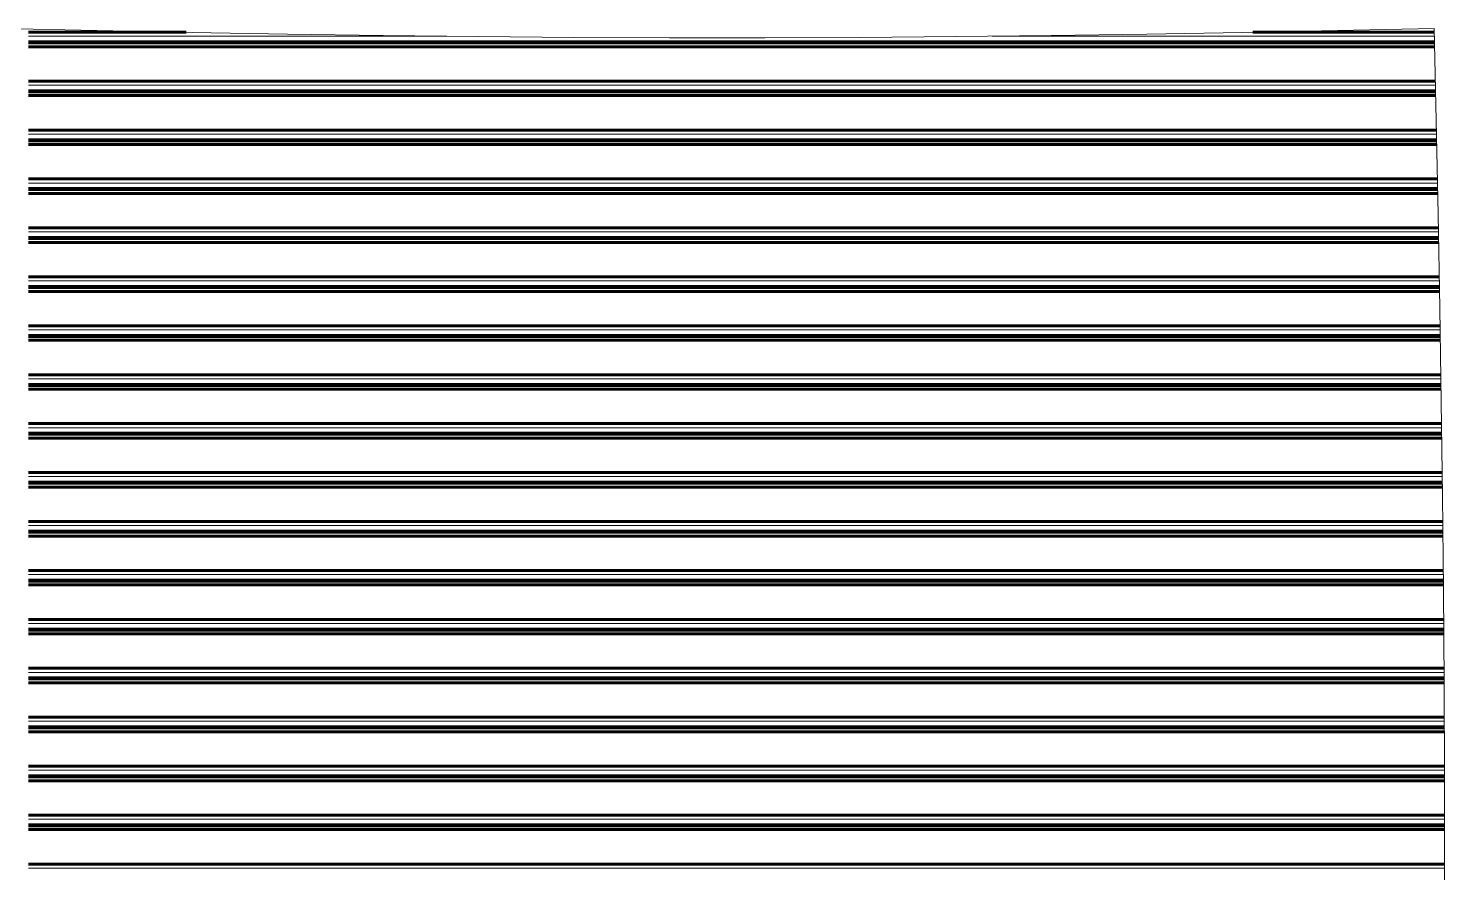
# Model space of a CAD drawing. Header units: millimetres. Extents: x 0 to 841, y 0 to 594.
# Drawn here: x 138.6 to 290.7, y 253.1 to 343.7 of the extents above; entities that cross this region are included whole.
import ezdxf

# ---------------------------------------------------------------- set-up
doc = ezdxf.new("R2010")
doc.units = ezdxf.units.MM
for name, pattern in [('K5LT_BASIC', [0]), ('K5LT_THIN', [0]), ('K5LT_THIN_INCLUDED_TO_HATCHING', [0])]:
    doc.linetypes.add(name, pattern=pattern)
doc.layers.add('Системный слой', color=7, linetype='Continuous')
doc.layers.add('Системный слой (1)', color=7, linetype='Continuous', true_color=0x909090)

# ---------------------------------------------------------------- blocks, each defined once
blk = doc.blocks.new('U26')
at = {"layer": 'Системный слой (1)', "color": 5, "linetype": 'K5LT_BASIC', "lineweight": 60, "true_color": 0x0000ff}
blk.add_line((290.65, 254.06), (138.64, 254.06), dxfattribs=at)
blk = doc.blocks.new('U27')
at = {"layer": 'Системный слой (1)', "color": 5, "linetype": 'K5LT_BASIC', "lineweight": 60, "true_color": 0x0000ff}
blk.add_line((290.65, 257.75), (138.64, 257.75), dxfattribs=at)
blk = doc.blocks.new('U28')
at = {"layer": 'Системный слой (1)', "color": 7, "linetype": 'K5LT_THIN', "lineweight": 18}
blk.add_line((290.65, 258.19), (138.64, 258.19), dxfattribs=at)
blk = doc.blocks.new('U30')
at = {"layer": 'Системный слой (1)', "color": 7, "linetype": 'K5LT_THIN', "lineweight": 18}
blk.add_line((290.65, 253.62), (138.64, 253.62), dxfattribs=at)
blk = doc.blocks.new('U33')
at = {"layer": 'Системный слой (1)', "color": 7, "linetype": 'K5LT_THIN', "lineweight": 18}
blk.add_line((290.65, 258.06), (138.64, 258.06), dxfattribs=at)
blk = doc.blocks.new('U42')
at = {"layer": 'Системный слой (1)', "color": 5, "linetype": 'K5LT_BASIC', "lineweight": 60, "true_color": 0x0000ff}
blk.add_line((290.64, 264.56), (138.64, 264.56), dxfattribs=at)
blk = doc.blocks.new('U43')
at = {"layer": 'Системный слой (1)', "color": 5, "linetype": 'K5LT_BASIC', "lineweight": 60, "true_color": 0x0000ff}
blk.add_line((290.63, 268.25), (138.64, 268.25), dxfattribs=at)
blk = doc.blocks.new('U44')
at = {"layer": 'Системный слой (1)', "color": 7, "linetype": 'K5LT_THIN', "lineweight": 18}
blk.add_line((290.62, 268.69), (138.64, 268.69), dxfattribs=at)
blk = doc.blocks.new('U45')
at = {"layer": 'Системный слой (1)', "color": 5, "linetype": 'K5LT_BASIC', "lineweight": 60, "true_color": 0x0000ff}
blk.add_line((290.65, 263.52), (138.64, 263.52), dxfattribs=at)
blk = doc.blocks.new('U46')
at = {"layer": 'Системный слой (1)', "color": 7, "linetype": 'K5LT_THIN', "lineweight": 18}
blk.add_line((290.64, 264.12), (138.64, 264.12), dxfattribs=at)
blk = doc.blocks.new('U47')
at = {"layer": 'Системный слой (1)', "color": 7, "linetype": 'K5LT_THIN', "lineweight": 18}
blk.add_line((290.65, 263.52), (138.64, 263.52), dxfattribs=at)
blk = doc.blocks.new('U48')
at = {"layer": 'Системный слой (1)', "color": 7, "linetype": 'K5LT_THIN', "lineweight": 18}
blk.add_line((290.65, 263.52), (138.64, 263.52), dxfattribs=at)
blk = doc.blocks.new('U49')
at = {"layer": 'Системный слой (1)', "color": 7, "linetype": 'K5LT_THIN', "lineweight": 18}
blk.add_line((290.63, 268.56), (138.64, 268.56), dxfattribs=at)
blk = doc.blocks.new('U50')
at = {"layer": 'Системный слой (1)', "color": 5, "linetype": 'K5LT_BASIC', "lineweight": 60, "true_color": 0x0000ff}
blk.add_line((290.59, 275.06), (138.64, 275.06), dxfattribs=at)
blk = doc.blocks.new('U51')
at = {"layer": 'Системный слой (1)', "color": 5, "linetype": 'K5LT_BASIC', "lineweight": 60, "true_color": 0x0000ff}
blk.add_line((290.56, 278.75), (138.64, 278.75), dxfattribs=at)
blk = doc.blocks.new('U52')
at = {"layer": 'Системный слой (1)', "color": 7, "linetype": 'K5LT_THIN', "lineweight": 18}
blk.add_line((290.56, 279.19), (138.64, 279.19), dxfattribs=at)
blk = doc.blocks.new('U53')
at = {"layer": 'Системный слой (1)', "color": 5, "linetype": 'K5LT_BASIC', "lineweight": 60, "true_color": 0x0000ff}
blk.add_line((290.6, 274.02), (138.64, 274.02), dxfattribs=at)
blk = doc.blocks.new('U54')
at = {"layer": 'Системный слой (1)', "color": 7, "linetype": 'K5LT_THIN', "lineweight": 18}
blk.add_line((290.6, 274.62), (138.64, 274.62), dxfattribs=at)
blk = doc.blocks.new('U55')
at = {"layer": 'Системный слой (1)', "color": 7, "linetype": 'K5LT_THIN', "lineweight": 18}
blk.add_line((290.6, 274.02), (138.64, 274.02), dxfattribs=at)
blk = doc.blocks.new('U56')
at = {"layer": 'Системный слой (1)', "color": 7, "linetype": 'K5LT_THIN', "lineweight": 18}
blk.add_line((290.6, 274.02), (138.64, 274.02), dxfattribs=at)
blk = doc.blocks.new('U57')
at = {"layer": 'Системный слой (1)', "color": 7, "linetype": 'K5LT_THIN', "lineweight": 18}
blk.add_line((290.56, 279.06), (138.64, 279.06), dxfattribs=at)
blk = doc.blocks.new('U58')
at = {"layer": 'Системный слой (1)', "color": 5, "linetype": 'K5LT_BASIC', "lineweight": 60, "true_color": 0x0000ff}
blk.add_line((289.66, 338.06), (138.64, 338.06), dxfattribs=at)
blk = doc.blocks.new('U59')
at = {"layer": 'Системный слой (1)', "color": 5, "linetype": 'K5LT_BASIC', "lineweight": 60, "true_color": 0x0000ff}
blk.add_line((289.58, 341.75), (138.64, 341.75), dxfattribs=at)
blk = doc.blocks.new('U60')
at = {"layer": 'Системный слой (1)', "color": 7, "linetype": 'K5LT_THIN', "lineweight": 18}
blk.add_line((289.57, 342.19), (138.64, 342.19), dxfattribs=at)
blk = doc.blocks.new('U61')
at = {"layer": 'Системный слой (1)', "color": 5, "linetype": 'K5LT_BASIC', "lineweight": 60, "true_color": 0x0000ff}
blk.add_line((289.68, 337.02), (138.64, 337.02), dxfattribs=at)
blk = doc.blocks.new('U62')
at = {"layer": 'Системный слой (1)', "color": 7, "linetype": 'K5LT_THIN', "lineweight": 18}
blk.add_line((289.67, 337.62), (138.64, 337.62), dxfattribs=at)
blk = doc.blocks.new('U63')
at = {"layer": 'Системный слой (1)', "color": 7, "linetype": 'K5LT_THIN', "lineweight": 18}
blk.add_line((289.68, 337.02), (138.64, 337.02), dxfattribs=at)
blk = doc.blocks.new('U64')
at = {"layer": 'Системный слой (1)', "color": 7, "linetype": 'K5LT_THIN', "lineweight": 18}
blk.add_line((289.68, 337.02), (138.64, 337.02), dxfattribs=at)
blk = doc.blocks.new('U65')
at = {"layer": 'Системный слой (1)', "color": 7, "linetype": 'K5LT_THIN', "lineweight": 18}
blk.add_line((289.58, 342.06), (138.64, 342.06), dxfattribs=at)
blk = doc.blocks.new('U166')
at = {"layer": 'Системный слой (1)', "color": 5, "linetype": 'K5LT_BASIC', "lineweight": 60, "true_color": 0x0000ff}
blk.add_line((290.45, 290.81), (138.64, 290.81), dxfattribs=at)
blk = doc.blocks.new('U167')
at = {"layer": 'Системный слой (1)', "color": 5, "linetype": 'K5LT_BASIC', "lineweight": 60, "true_color": 0x0000ff}
blk.add_line((290.41, 294.5), (138.64, 294.5), dxfattribs=at)
blk = doc.blocks.new('U168')
at = {"layer": 'Системный слой (1)', "color": 7, "linetype": 'K5LT_THIN', "lineweight": 18}
blk.add_line((290.4, 294.94), (138.64, 294.94), dxfattribs=at)
blk = doc.blocks.new('U169')
at = {"layer": 'Системный слой (1)', "color": 5, "linetype": 'K5LT_BASIC', "lineweight": 60, "true_color": 0x0000ff}
blk.add_line((290.46, 289.77), (138.64, 289.77), dxfattribs=at)
blk = doc.blocks.new('U170')
at = {"layer": 'Системный слой (1)', "color": 7, "linetype": 'K5LT_THIN', "lineweight": 18}
blk.add_line((290.46, 290.37), (138.64, 290.37), dxfattribs=at)
blk = doc.blocks.new('U171')
at = {"layer": 'Системный слой (1)', "color": 7, "linetype": 'K5LT_THIN', "lineweight": 18}
blk.add_line((290.46, 289.77), (138.64, 289.77), dxfattribs=at)
blk = doc.blocks.new('U172')
at = {"layer": 'Системный слой (1)', "color": 7, "linetype": 'K5LT_THIN', "lineweight": 18}
blk.add_line((290.46, 289.77), (138.64, 289.77), dxfattribs=at)
blk = doc.blocks.new('U173')
at = {"layer": 'Системный слой (1)', "color": 7, "linetype": 'K5LT_THIN', "lineweight": 18}
blk.add_line((290.4, 294.81), (138.64, 294.81), dxfattribs=at)
blk = doc.blocks.new('U174')
at = {"layer": 'Системный слой (1)', "color": 5, "linetype": 'K5LT_BASIC', "lineweight": 60, "true_color": 0x0000ff}
for p, q in [((155.57, 343.31), (138.64, 343.31)), ((289.55, 343.31), (270.08, 343.31))]:
    blk.add_line(p, q, dxfattribs=at)
blk = doc.blocks.new('U175')
at = {"layer": 'Системный слой (1)', "color": 5, "linetype": 'K5LT_BASIC', "lineweight": 60, "true_color": 0x0000ff}
blk.add_line((289.57, 342.27), (138.64, 342.27), dxfattribs=at)
blk = doc.blocks.new('U176')
at = {"layer": 'Системный слой (1)', "color": 7, "linetype": 'K5LT_THIN', "lineweight": 18}
for p, q in [((183.57, 342.87), (138.64, 342.87)), ((289.56, 342.87), (242.07, 342.87))]:
    blk.add_line(p, q, dxfattribs=at)
blk = doc.blocks.new('U177')
at = {"layer": 'Системный слой (1)', "color": 7, "linetype": 'K5LT_THIN', "lineweight": 18}
blk.add_line((289.57, 342.27), (138.64, 342.27), dxfattribs=at)
blk = doc.blocks.new('U178')
at = {"layer": 'Системный слой (1)', "color": 7, "linetype": 'K5LT_THIN', "lineweight": 18}
blk.add_line((289.57, 342.27), (138.64, 342.27), dxfattribs=at)
blk = doc.blocks.new('U211')
at = {"layer": 'Системный слой (1)', "color": 5, "linetype": 'K5LT_BASIC', "lineweight": 60, "true_color": 0x0000ff}
blk.add_line((290.15, 311.81), (138.64, 311.81), dxfattribs=at)
blk = doc.blocks.new('U212')
at = {"layer": 'Системный слой (1)', "color": 5, "linetype": 'K5LT_BASIC', "lineweight": 60, "true_color": 0x0000ff}
blk.add_line((290.09, 315.5), (138.64, 315.5), dxfattribs=at)
blk = doc.blocks.new('U213')
at = {"layer": 'Системный слой (1)', "color": 7, "linetype": 'K5LT_THIN', "lineweight": 18}
blk.add_line((290.08, 315.94), (138.64, 315.94), dxfattribs=at)
blk = doc.blocks.new('U214')
at = {"layer": 'Системный слой (1)', "color": 5, "linetype": 'K5LT_BASIC', "lineweight": 60, "true_color": 0x0000ff}
blk.add_line((290.17, 310.77), (138.64, 310.77), dxfattribs=at)
blk = doc.blocks.new('U215')
at = {"layer": 'Системный слой (1)', "color": 7, "linetype": 'K5LT_THIN', "lineweight": 18}
blk.add_line((290.16, 311.37), (138.64, 311.37), dxfattribs=at)
blk = doc.blocks.new('U216')
at = {"layer": 'Системный слой (1)', "color": 7, "linetype": 'K5LT_THIN', "lineweight": 18}
blk.add_line((290.17, 310.77), (138.64, 310.77), dxfattribs=at)
blk = doc.blocks.new('U217')
at = {"layer": 'Системный слой (1)', "color": 7, "linetype": 'K5LT_THIN', "lineweight": 18}
blk.add_line((290.17, 310.77), (138.64, 310.77), dxfattribs=at)
blk = doc.blocks.new('U218')
at = {"layer": 'Системный слой (1)', "color": 7, "linetype": 'K5LT_THIN', "lineweight": 18}
blk.add_line((290.09, 315.81), (138.64, 315.81), dxfattribs=at)
blk = doc.blocks.new('U219')
at = {"layer": 'Системный слой (1)', "color": 5, "linetype": 'K5LT_BASIC', "lineweight": 60, "true_color": 0x0000ff}
blk.add_line((290.55, 280.31), (138.64, 280.31), dxfattribs=at)
blk = doc.blocks.new('U220')
at = {"layer": 'Системный слой (1)', "color": 5, "linetype": 'K5LT_BASIC', "lineweight": 60, "true_color": 0x0000ff}
blk.add_line((290.52, 284), (138.64, 284), dxfattribs=at)
blk = doc.blocks.new('U221')
at = {"layer": 'Системный слой (1)', "color": 7, "linetype": 'K5LT_THIN', "lineweight": 18}
blk.add_line((290.52, 284.44), (138.64, 284.44), dxfattribs=at)
blk = doc.blocks.new('U222')
at = {"layer": 'Системный слой (1)', "color": 5, "linetype": 'K5LT_BASIC', "lineweight": 60, "true_color": 0x0000ff}
blk.add_line((290.56, 279.27), (138.64, 279.27), dxfattribs=at)
blk = doc.blocks.new('U223')
at = {"layer": 'Системный слой (1)', "color": 7, "linetype": 'K5LT_THIN', "lineweight": 18}
blk.add_line((290.56, 279.87), (138.64, 279.87), dxfattribs=at)
blk = doc.blocks.new('U224')
at = {"layer": 'Системный слой (1)', "color": 7, "linetype": 'K5LT_THIN', "lineweight": 18}
blk.add_line((290.56, 279.27), (138.64, 279.27), dxfattribs=at)
blk = doc.blocks.new('U225')
at = {"layer": 'Системный слой (1)', "color": 7, "linetype": 'K5LT_THIN', "lineweight": 18}
blk.add_line((290.56, 279.27), (138.64, 279.27), dxfattribs=at)
blk = doc.blocks.new('U226')
at = {"layer": 'Системный слой (1)', "color": 7, "linetype": 'K5LT_THIN', "lineweight": 18}
blk.add_line((290.52, 284.31), (138.64, 284.31), dxfattribs=at)
blk = doc.blocks.new('U235')
at = {"layer": 'Системный слой (1)', "color": 5, "linetype": 'K5LT_BASIC', "lineweight": 60, "true_color": 0x0000ff}
blk.add_line((290.65, 259.31), (138.64, 259.31), dxfattribs=at)
blk = doc.blocks.new('U236')
at = {"layer": 'Системный слой (1)', "color": 5, "linetype": 'K5LT_BASIC', "lineweight": 60, "true_color": 0x0000ff}
blk.add_line((290.65, 263), (138.64, 263), dxfattribs=at)
blk = doc.blocks.new('U237')
at = {"layer": 'Системный слой (1)', "color": 7, "linetype": 'K5LT_THIN', "lineweight": 18}
blk.add_line((290.65, 263.44), (138.64, 263.44), dxfattribs=at)
blk = doc.blocks.new('U238')
at = {"layer": 'Системный слой (1)', "color": 5, "linetype": 'K5LT_BASIC', "lineweight": 60, "true_color": 0x0000ff}
blk.add_line((290.65, 258.27), (138.64, 258.27), dxfattribs=at)
blk = doc.blocks.new('U239')
at = {"layer": 'Системный слой (1)', "color": 7, "linetype": 'K5LT_THIN', "lineweight": 18}
blk.add_line((290.65, 258.87), (138.64, 258.87), dxfattribs=at)
blk = doc.blocks.new('U240')
at = {"layer": 'Системный слой (1)', "color": 7, "linetype": 'K5LT_THIN', "lineweight": 18}
blk.add_line((290.65, 258.27), (138.64, 258.27), dxfattribs=at)
blk = doc.blocks.new('U241')
at = {"layer": 'Системный слой (1)', "color": 7, "linetype": 'K5LT_THIN', "lineweight": 18}
blk.add_line((290.65, 258.27), (138.64, 258.27), dxfattribs=at)
blk = doc.blocks.new('U242')
at = {"layer": 'Системный слой (1)', "color": 7, "linetype": 'K5LT_THIN', "lineweight": 18}
blk.add_line((290.65, 263.31), (138.64, 263.31), dxfattribs=at)
blk = doc.blocks.new('U251')
at = {"layer": 'Системный слой (1)', "color": 5, "linetype": 'K5LT_BASIC', "lineweight": 60, "true_color": 0x0000ff}
blk.add_line((290.62, 269.81), (138.64, 269.81), dxfattribs=at)
blk = doc.blocks.new('U252')
at = {"layer": 'Системный слой (1)', "color": 5, "linetype": 'K5LT_BASIC', "lineweight": 60, "true_color": 0x0000ff}
blk.add_line((290.6, 273.5), (138.64, 273.5), dxfattribs=at)
blk = doc.blocks.new('U253')
at = {"layer": 'Системный слой (1)', "color": 7, "linetype": 'K5LT_THIN', "lineweight": 18}
blk.add_line((290.6, 273.94), (138.64, 273.94), dxfattribs=at)
blk = doc.blocks.new('U254')
at = {"layer": 'Системный слой (1)', "color": 5, "linetype": 'K5LT_BASIC', "lineweight": 60, "true_color": 0x0000ff}
blk.add_line((290.62, 268.77), (138.64, 268.77), dxfattribs=at)
blk = doc.blocks.new('U255')
at = {"layer": 'Системный слой (1)', "color": 7, "linetype": 'K5LT_THIN', "lineweight": 18}
blk.add_line((290.62, 269.37), (138.64, 269.37), dxfattribs=at)
blk = doc.blocks.new('U256')
at = {"layer": 'Системный слой (1)', "color": 7, "linetype": 'K5LT_THIN', "lineweight": 18}
blk.add_line((290.62, 268.77), (138.64, 268.77), dxfattribs=at)
blk = doc.blocks.new('U257')
at = {"layer": 'Системный слой (1)', "color": 7, "linetype": 'K5LT_THIN', "lineweight": 18}
blk.add_line((290.62, 268.77), (138.64, 268.77), dxfattribs=at)
blk = doc.blocks.new('U258')
at = {"layer": 'Системный слой (1)', "color": 7, "linetype": 'K5LT_THIN', "lineweight": 18}
blk.add_line((290.6, 273.81), (138.64, 273.81), dxfattribs=at)
blk = doc.blocks.new('U259')
at = {"layer": 'Системный слой (1)', "color": 5, "linetype": 'K5LT_BASIC', "lineweight": 60, "true_color": 0x0000ff}
blk.add_line((290.39, 296.06), (138.64, 296.06), dxfattribs=at)
blk = doc.blocks.new('U260')
at = {"layer": 'Системный слой (1)', "color": 5, "linetype": 'K5LT_BASIC', "lineweight": 60, "true_color": 0x0000ff}
blk.add_line((290.34, 299.75), (138.64, 299.75), dxfattribs=at)
blk = doc.blocks.new('U261')
at = {"layer": 'Системный слой (1)', "color": 7, "linetype": 'K5LT_THIN', "lineweight": 18}
blk.add_line((290.33, 300.19), (138.64, 300.19), dxfattribs=at)
blk = doc.blocks.new('U262')
at = {"layer": 'Системный слой (1)', "color": 5, "linetype": 'K5LT_BASIC', "lineweight": 60, "true_color": 0x0000ff}
blk.add_line((290.4, 295.02), (138.64, 295.02), dxfattribs=at)
blk = doc.blocks.new('U263')
at = {"layer": 'Системный слой (1)', "color": 7, "linetype": 'K5LT_THIN', "lineweight": 18}
blk.add_line((290.39, 295.62), (138.64, 295.62), dxfattribs=at)
blk = doc.blocks.new('U264')
at = {"layer": 'Системный слой (1)', "color": 7, "linetype": 'K5LT_THIN', "lineweight": 18}
blk.add_line((290.4, 295.02), (138.64, 295.02), dxfattribs=at)
blk = doc.blocks.new('U265')
at = {"layer": 'Системный слой (1)', "color": 7, "linetype": 'K5LT_THIN', "lineweight": 18}
blk.add_line((290.4, 295.02), (138.64, 295.02), dxfattribs=at)
blk = doc.blocks.new('U266')
at = {"layer": 'Системный слой (1)', "color": 7, "linetype": 'K5LT_THIN', "lineweight": 18}
blk.add_line((290.33, 300.06), (138.64, 300.06), dxfattribs=at)
blk = doc.blocks.new('U267')
at = {"layer": 'Системный слой (1)', "color": 5, "linetype": 'K5LT_BASIC', "lineweight": 60, "true_color": 0x0000ff}
blk.add_line((290.51, 285.56), (138.64, 285.56), dxfattribs=at)
blk = doc.blocks.new('U268')
at = {"layer": 'Системный слой (1)', "color": 5, "linetype": 'K5LT_BASIC', "lineweight": 60, "true_color": 0x0000ff}
blk.add_line((290.47, 289.25), (138.64, 289.25), dxfattribs=at)
blk = doc.blocks.new('U269')
at = {"layer": 'Системный слой (1)', "color": 7, "linetype": 'K5LT_THIN', "lineweight": 18}
blk.add_line((290.46, 289.69), (138.64, 289.69), dxfattribs=at)
blk = doc.blocks.new('U270')
at = {"layer": 'Системный слой (1)', "color": 5, "linetype": 'K5LT_BASIC', "lineweight": 60, "true_color": 0x0000ff}
blk.add_line((290.52, 284.52), (138.64, 284.52), dxfattribs=at)
blk = doc.blocks.new('U271')
at = {"layer": 'Системный слой (1)', "color": 7, "linetype": 'K5LT_THIN', "lineweight": 18}
blk.add_line((290.51, 285.12), (138.64, 285.12), dxfattribs=at)
blk = doc.blocks.new('U272')
at = {"layer": 'Системный слой (1)', "color": 7, "linetype": 'K5LT_THIN', "lineweight": 18}
blk.add_line((290.52, 284.52), (138.64, 284.52), dxfattribs=at)
blk = doc.blocks.new('U273')
at = {"layer": 'Системный слой (1)', "color": 7, "linetype": 'K5LT_THIN', "lineweight": 18}
blk.add_line((290.52, 284.52), (138.64, 284.52), dxfattribs=at)
blk = doc.blocks.new('U274')
at = {"layer": 'Системный слой (1)', "color": 7, "linetype": 'K5LT_THIN', "lineweight": 18}
blk.add_line((290.46, 289.56), (138.64, 289.56), dxfattribs=at)
blk = doc.blocks.new('U383')
at = {"layer": 'Системный слой (1)', "color": 5, "linetype": 'K5LT_BASIC', "lineweight": 60, "true_color": 0x0000ff}
blk.add_line((290.24, 306.56), (138.64, 306.56), dxfattribs=at)
blk = doc.blocks.new('U384')
at = {"layer": 'Системный слой (1)', "color": 5, "linetype": 'K5LT_BASIC', "lineweight": 60, "true_color": 0x0000ff}
blk.add_line((290.18, 310.25), (138.64, 310.25), dxfattribs=at)
blk = doc.blocks.new('U385')
at = {"layer": 'Системный слой (1)', "color": 7, "linetype": 'K5LT_THIN', "lineweight": 18}
blk.add_line((290.17, 310.69), (138.64, 310.69), dxfattribs=at)
blk = doc.blocks.new('U386')
at = {"layer": 'Системный слой (1)', "color": 5, "linetype": 'K5LT_BASIC', "lineweight": 60, "true_color": 0x0000ff}
blk.add_line((290.25, 305.52), (138.64, 305.52), dxfattribs=at)
blk = doc.blocks.new('U387')
at = {"layer": 'Системный слой (1)', "color": 7, "linetype": 'K5LT_THIN', "lineweight": 18}
blk.add_line((290.24, 306.12), (138.64, 306.12), dxfattribs=at)
blk = doc.blocks.new('U388')
at = {"layer": 'Системный слой (1)', "color": 7, "linetype": 'K5LT_THIN', "lineweight": 18}
blk.add_line((290.25, 305.52), (138.64, 305.52), dxfattribs=at)
blk = doc.blocks.new('U389')
at = {"layer": 'Системный слой (1)', "color": 7, "linetype": 'K5LT_THIN', "lineweight": 18}
blk.add_line((290.25, 305.52), (138.64, 305.52), dxfattribs=at)
blk = doc.blocks.new('U390')
at = {"layer": 'Системный слой (1)', "color": 7, "linetype": 'K5LT_THIN', "lineweight": 18}
blk.add_line((290.17, 310.56), (138.64, 310.56), dxfattribs=at)
blk = doc.blocks.new('U399')
at = {"layer": 'Системный слой (1)', "color": 5, "linetype": 'K5LT_BASIC', "lineweight": 60, "true_color": 0x0000ff}
blk.add_line((290.06, 317.06), (138.64, 317.06), dxfattribs=at)
blk = doc.blocks.new('U400')
at = {"layer": 'Системный слой (1)', "color": 5, "linetype": 'K5LT_BASIC', "lineweight": 60, "true_color": 0x0000ff}
blk.add_line((290, 320.75), (138.64, 320.75), dxfattribs=at)
blk = doc.blocks.new('U401')
at = {"layer": 'Системный слой (1)', "color": 7, "linetype": 'K5LT_THIN', "lineweight": 18}
blk.add_line((289.99, 321.19), (138.64, 321.19), dxfattribs=at)
blk = doc.blocks.new('U402')
at = {"layer": 'Системный слой (1)', "color": 5, "linetype": 'K5LT_BASIC', "lineweight": 60, "true_color": 0x0000ff}
blk.add_line((290.08, 316.02), (138.64, 316.02), dxfattribs=at)
blk = doc.blocks.new('U403')
at = {"layer": 'Системный слой (1)', "color": 7, "linetype": 'K5LT_THIN', "lineweight": 18}
blk.add_line((290.07, 316.62), (138.64, 316.62), dxfattribs=at)
blk = doc.blocks.new('U404')
at = {"layer": 'Системный слой (1)', "color": 7, "linetype": 'K5LT_THIN', "lineweight": 18}
blk.add_line((290.08, 316.02), (138.64, 316.02), dxfattribs=at)
blk = doc.blocks.new('U405')
at = {"layer": 'Системный слой (1)', "color": 7, "linetype": 'K5LT_THIN', "lineweight": 18}
blk.add_line((290.08, 316.02), (138.64, 316.02), dxfattribs=at)
blk = doc.blocks.new('U406')
at = {"layer": 'Системный слой (1)', "color": 7, "linetype": 'K5LT_THIN', "lineweight": 18}
blk.add_line((289.99, 321.06), (138.64, 321.06), dxfattribs=at)
blk = doc.blocks.new('U431')
at = {"layer": 'Системный слой (1)', "color": 5, "linetype": 'K5LT_BASIC', "lineweight": 60, "true_color": 0x0000ff}
blk.add_line((290.32, 301.31), (138.64, 301.31), dxfattribs=at)
blk = doc.blocks.new('U432')
at = {"layer": 'Системный слой (1)', "color": 5, "linetype": 'K5LT_BASIC', "lineweight": 60, "true_color": 0x0000ff}
blk.add_line((290.26, 305), (138.64, 305), dxfattribs=at)
blk = doc.blocks.new('U433')
at = {"layer": 'Системный слой (1)', "color": 7, "linetype": 'K5LT_THIN', "lineweight": 18}
blk.add_line((290.26, 305.44), (138.64, 305.44), dxfattribs=at)
blk = doc.blocks.new('U434')
at = {"layer": 'Системный слой (1)', "color": 5, "linetype": 'K5LT_BASIC', "lineweight": 60, "true_color": 0x0000ff}
blk.add_line((290.33, 300.27), (138.64, 300.27), dxfattribs=at)
blk = doc.blocks.new('U435')
at = {"layer": 'Системный слой (1)', "color": 7, "linetype": 'K5LT_THIN', "lineweight": 18}
blk.add_line((290.32, 300.87), (138.64, 300.87), dxfattribs=at)
blk = doc.blocks.new('U436')
at = {"layer": 'Системный слой (1)', "color": 7, "linetype": 'K5LT_THIN', "lineweight": 18}
blk.add_line((290.33, 300.27), (138.64, 300.27), dxfattribs=at)
blk = doc.blocks.new('U437')
at = {"layer": 'Системный слой (1)', "color": 7, "linetype": 'K5LT_THIN', "lineweight": 18}
blk.add_line((290.33, 300.27), (138.64, 300.27), dxfattribs=at)
blk = doc.blocks.new('U438')
at = {"layer": 'Системный слой (1)', "color": 7, "linetype": 'K5LT_THIN', "lineweight": 18}
blk.add_line((290.26, 305.31), (138.64, 305.31), dxfattribs=at)
blk = doc.blocks.new('U463')
at = {"layer": 'Системный слой (1)', "color": 5, "linetype": 'K5LT_BASIC', "lineweight": 60, "true_color": 0x0000ff}
blk.add_line((289.87, 327.56), (138.64, 327.56), dxfattribs=at)
blk = doc.blocks.new('U464')
at = {"layer": 'Системный слой (1)', "color": 5, "linetype": 'K5LT_BASIC', "lineweight": 60, "true_color": 0x0000ff}
blk.add_line((289.8, 331.25), (138.64, 331.25), dxfattribs=at)
blk = doc.blocks.new('U465')
at = {"layer": 'Системный слой (1)', "color": 7, "linetype": 'K5LT_THIN', "lineweight": 18}
blk.add_line((289.79, 331.69), (138.64, 331.69), dxfattribs=at)
blk = doc.blocks.new('U466')
at = {"layer": 'Системный слой (1)', "color": 5, "linetype": 'K5LT_BASIC', "lineweight": 60, "true_color": 0x0000ff}
blk.add_line((289.89, 326.52), (138.64, 326.52), dxfattribs=at)
blk = doc.blocks.new('U467')
at = {"layer": 'Системный слой (1)', "color": 7, "linetype": 'K5LT_THIN', "lineweight": 18}
blk.add_line((289.88, 327.12), (138.64, 327.12), dxfattribs=at)
blk = doc.blocks.new('U468')
at = {"layer": 'Системный слой (1)', "color": 7, "linetype": 'K5LT_THIN', "lineweight": 18}
blk.add_line((289.89, 326.52), (138.64, 326.52), dxfattribs=at)
blk = doc.blocks.new('U469')
at = {"layer": 'Системный слой (1)', "color": 7, "linetype": 'K5LT_THIN', "lineweight": 18}
blk.add_line((289.89, 326.52), (138.64, 326.52), dxfattribs=at)
blk = doc.blocks.new('U470')
at = {"layer": 'Системный слой (1)', "color": 7, "linetype": 'K5LT_THIN', "lineweight": 18}
blk.add_line((289.79, 331.56), (138.64, 331.56), dxfattribs=at)
blk = doc.blocks.new('U513')
at = {"layer": 'Системный слой (1)', "color": 5, "linetype": 'K5LT_BASIC', "lineweight": 60, "true_color": 0x0000ff}
blk.add_line((289.97, 322.31), (138.64, 322.31), dxfattribs=at)
blk = doc.blocks.new('U514')
at = {"layer": 'Системный слой (1)', "color": 5, "linetype": 'K5LT_BASIC', "lineweight": 60, "true_color": 0x0000ff}
blk.add_line((289.9, 326), (138.64, 326), dxfattribs=at)
blk = doc.blocks.new('U515')
at = {"layer": 'Системный слой (1)', "color": 7, "linetype": 'K5LT_THIN', "lineweight": 18}
blk.add_line((289.89, 326.44), (138.64, 326.44), dxfattribs=at)
blk = doc.blocks.new('U516')
at = {"layer": 'Системный слой (1)', "color": 5, "linetype": 'K5LT_BASIC', "lineweight": 60, "true_color": 0x0000ff}
blk.add_line((289.99, 321.27), (138.64, 321.27), dxfattribs=at)
blk = doc.blocks.new('U517')
at = {"layer": 'Системный слой (1)', "color": 7, "linetype": 'K5LT_THIN', "lineweight": 18}
blk.add_line((289.98, 321.87), (138.64, 321.87), dxfattribs=at)
blk = doc.blocks.new('U518')
at = {"layer": 'Системный слой (1)', "color": 7, "linetype": 'K5LT_THIN', "lineweight": 18}
blk.add_line((289.99, 321.27), (138.64, 321.27), dxfattribs=at)
blk = doc.blocks.new('U519')
at = {"layer": 'Системный слой (1)', "color": 7, "linetype": 'K5LT_THIN', "lineweight": 18}
blk.add_line((289.99, 321.27), (138.64, 321.27), dxfattribs=at)
blk = doc.blocks.new('U520')
at = {"layer": 'Системный слой (1)', "color": 7, "linetype": 'K5LT_THIN', "lineweight": 18}
blk.add_line((289.89, 326.31), (138.64, 326.31), dxfattribs=at)
blk = doc.blocks.new('U529')
at = {"layer": 'Системный слой (1)', "color": 5, "linetype": 'K5LT_BASIC', "lineweight": 60, "true_color": 0x0000ff}
blk.add_line((289.76, 332.81), (138.64, 332.81), dxfattribs=at)
blk = doc.blocks.new('U530')
at = {"layer": 'Системный слой (1)', "color": 5, "linetype": 'K5LT_BASIC', "lineweight": 60, "true_color": 0x0000ff}
blk.add_line((289.69, 336.5), (138.64, 336.5), dxfattribs=at)
blk = doc.blocks.new('U531')
at = {"layer": 'Системный слой (1)', "color": 7, "linetype": 'K5LT_THIN', "lineweight": 18}
blk.add_line((289.68, 336.94), (138.64, 336.94), dxfattribs=at)
blk = doc.blocks.new('U532')
at = {"layer": 'Системный слой (1)', "color": 5, "linetype": 'K5LT_BASIC', "lineweight": 60, "true_color": 0x0000ff}
blk.add_line((289.78, 331.77), (138.64, 331.77), dxfattribs=at)
blk = doc.blocks.new('U533')
at = {"layer": 'Системный слой (1)', "color": 7, "linetype": 'K5LT_THIN', "lineweight": 18}
blk.add_line((289.77, 332.37), (138.64, 332.37), dxfattribs=at)
blk = doc.blocks.new('U534')
at = {"layer": 'Системный слой (1)', "color": 7, "linetype": 'K5LT_THIN', "lineweight": 18}
blk.add_line((289.78, 331.77), (138.64, 331.77), dxfattribs=at)
blk = doc.blocks.new('U535')
at = {"layer": 'Системный слой (1)', "color": 7, "linetype": 'K5LT_THIN', "lineweight": 18}
blk.add_line((289.78, 331.77), (138.64, 331.77), dxfattribs=at)
blk = doc.blocks.new('U536')
at = {"layer": 'Системный слой (1)', "color": 7, "linetype": 'K5LT_THIN', "lineweight": 18}
blk.add_line((289.68, 336.81), (138.64, 336.81), dxfattribs=at)
blk = doc.blocks.new('U888')
at = {"layer": 'Системный слой', "color": 7, "linetype": 'K5LT_THIN_INCLUDED_TO_HATCHING', "lineweight": 18}
for p, q in [((145.98, 343.5), (135.73, 343.72)), ((289.54, 343.71), (279.16, 343.49)), ((289.74, 333.87), (289.54, 343.71)), ((156.22, 343.29), (145.98, 343.5)), ((166.47, 343.11), (156.22, 343.29)), ((176.71, 342.95), (166.47, 343.11)), ((186.96, 342.83), (176.71, 342.95)), ((197.2, 342.75), (186.96, 342.83)), ((207.45, 342.7), (197.2, 342.75)), ((217.69, 342.7), (207.45, 342.7)), ((227.94, 342.74), (217.69, 342.7)), ((238.18, 342.83), (227.94, 342.74)), ((248.43, 342.95), (238.18, 342.83)), ((258.67, 343.1), (248.43, 342.95)), ((268.92, 343.28), (258.67, 343.1)), ((279.16, 343.49), (268.92, 343.28)), ((289.94, 323.79), (289.74, 333.87)), ((290.12, 313.71), (289.94, 323.79)), ((290.28, 303.64), (290.12, 313.71)), ((290.42, 293.56), (290.28, 303.64)), ((290.53, 283.48), (290.42, 293.56)), ((290.6, 273.4), (290.53, 283.48)), ((290.65, 263.32), (290.6, 273.4)), ((290.65, 253.25), (290.65, 263.32)), ((290.62, 243.17), (290.65, 253.25))]:
    blk.add_line(p, q, dxfattribs=at)

msp = doc.modelspace()

# ---------------------------------------------------------------- block references
at = {"layer": 'Системный слой (1)'}
for name in ['U888', 'U174', 'U176', 'U177', 'U175', 'U178', 'U60', 'U65', 'U59', 'U58', 'U62', 'U63', 'U61', 'U64', 'U531', 'U536', 'U530', 'U529', 'U533', 'U534', 'U532', 'U535', 'U465', 'U470', 'U464', 'U463', 'U467', 'U468', 'U466', 'U469', 'U515', 'U520', 'U514', 'U513', 'U517', 'U518', 'U516', 'U519', 'U401', 'U406', 'U400', 'U399', 'U403', 'U404', 'U402', 'U405', 'U213', 'U218', 'U212', 'U211', 'U215', 'U216', 'U214', 'U217', 'U385', 'U390', 'U384', 'U383', 'U387', 'U388', 'U386', 'U389', 'U433', 'U438', 'U432', 'U431', 'U435', 'U436', 'U434', 'U437', 'U261', 'U266', 'U260', 'U259', 'U263', 'U264', 'U262', 'U265', 'U168', 'U173', 'U167', 'U166', 'U170', 'U171', 'U169', 'U172', 'U269', 'U274', 'U268', 'U267', 'U271', 'U272', 'U270', 'U273', 'U221', 'U226', 'U220', 'U219', 'U223', 'U224', 'U222', 'U225', 'U52', 'U57', 'U51', 'U50', 'U54', 'U55', 'U53', 'U56', 'U253', 'U258', 'U252', 'U251', 'U255', 'U256', 'U254', 'U257', 'U44', 'U49', 'U43', 'U42', 'U46', 'U47', 'U45', 'U48', 'U237', 'U242', 'U236', 'U235', 'U239', 'U240', 'U238', 'U241', 'U28', 'U33', 'U27', 'U26', 'U30']:
    msp.add_blockref(name, (0, 0), dxfattribs=at)

doc.saveas('drawing.dxf')
